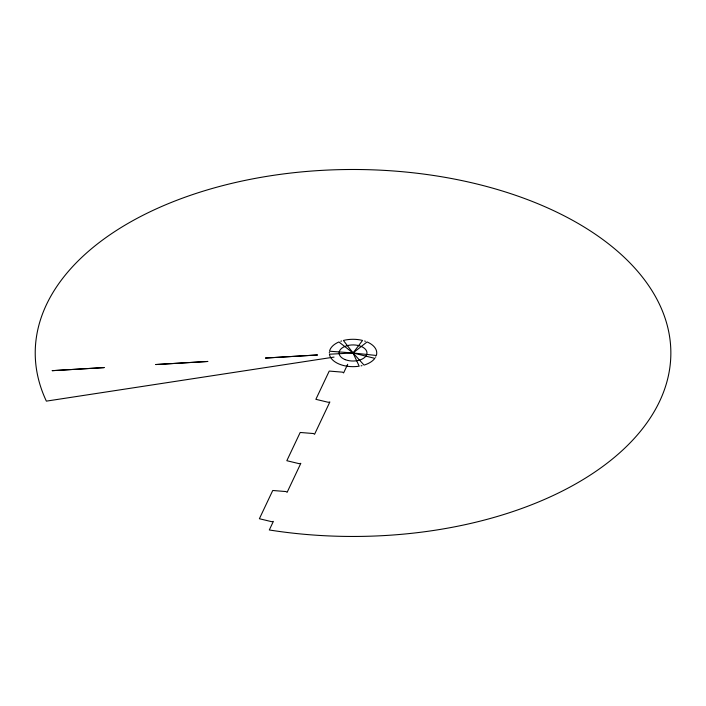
<?xml version="1.0" encoding="UTF-8"?>
<svg xmlns="http://www.w3.org/2000/svg" width="706" height="706" viewBox="0 0 706 706"><rect width="100%" height="100%" fill="white"/><g stroke="black" fill="none" stroke-linecap="round" stroke-linejoin="round"><path stroke-width="1.06" d="M347.687 364.278L343.601 372.918L342.542 372.15L329.234 371.074L315.873 399.322L328.281 402.296L329.87 401.952L314.558 434.305L313.499 433.537L300.191 432.469L286.83 460.709L299.238 463.692L300.827 463.339L287.113 492.329L286.054 491.561L272.745 490.485L259.384 518.733L271.792 521.708L273.381 521.363L269.304 529.977A317.815 183.489 0 0 0 669.588 369.326A317.815 183.489 0 0 0 325.051 170.199A317.815 183.489 0 0 0 46.367 401.132L334.035 357.095M353.035 352.974L367.067 341.933A23.722 13.696 0 0 1 376.351 355.48L353.035 352.974L362.549 340.433A23.722 13.696 0 0 0 343.416 340.46L353.035 352.974L364.049 365.099A23.722 13.696 0 0 0 374.842 358.357L353.035 352.974L329.517 351.209A23.722 13.696 0 0 1 338.915 341.969L353.035 352.974L359.195 366.193A23.722 13.696 0 0 1 329.42 354.218L353.035 352.974A1.571 0.909 0 0 0 353.362 352.982M375.83 356.768A23.722 13.696 0 0 1 375.548 357.28M361.966 365.655A23.722 13.696 0 0 1 361.093 365.849M329.323 352.894A23.722 13.696 0 0 1 329.34 352.356M340.821 341.236A23.722 13.696 0 0 1 341.633 340.972M364.605 341.024A23.722 13.696 0 0 1 365.408 341.289M104.117 367.597L52.253 370.668L104.117 367.597M207.749 361.463L155.885 364.534L207.749 361.463M317.4 354.977L265.535 358.039L317.4 354.977M345.216 359.645A13.952 8.057 0 0 0 366.952 353.547A13.952 8.057 0 0 0 346.937 345.728A13.952 8.057 0 0 0 345.216 359.645"/></g></svg>
